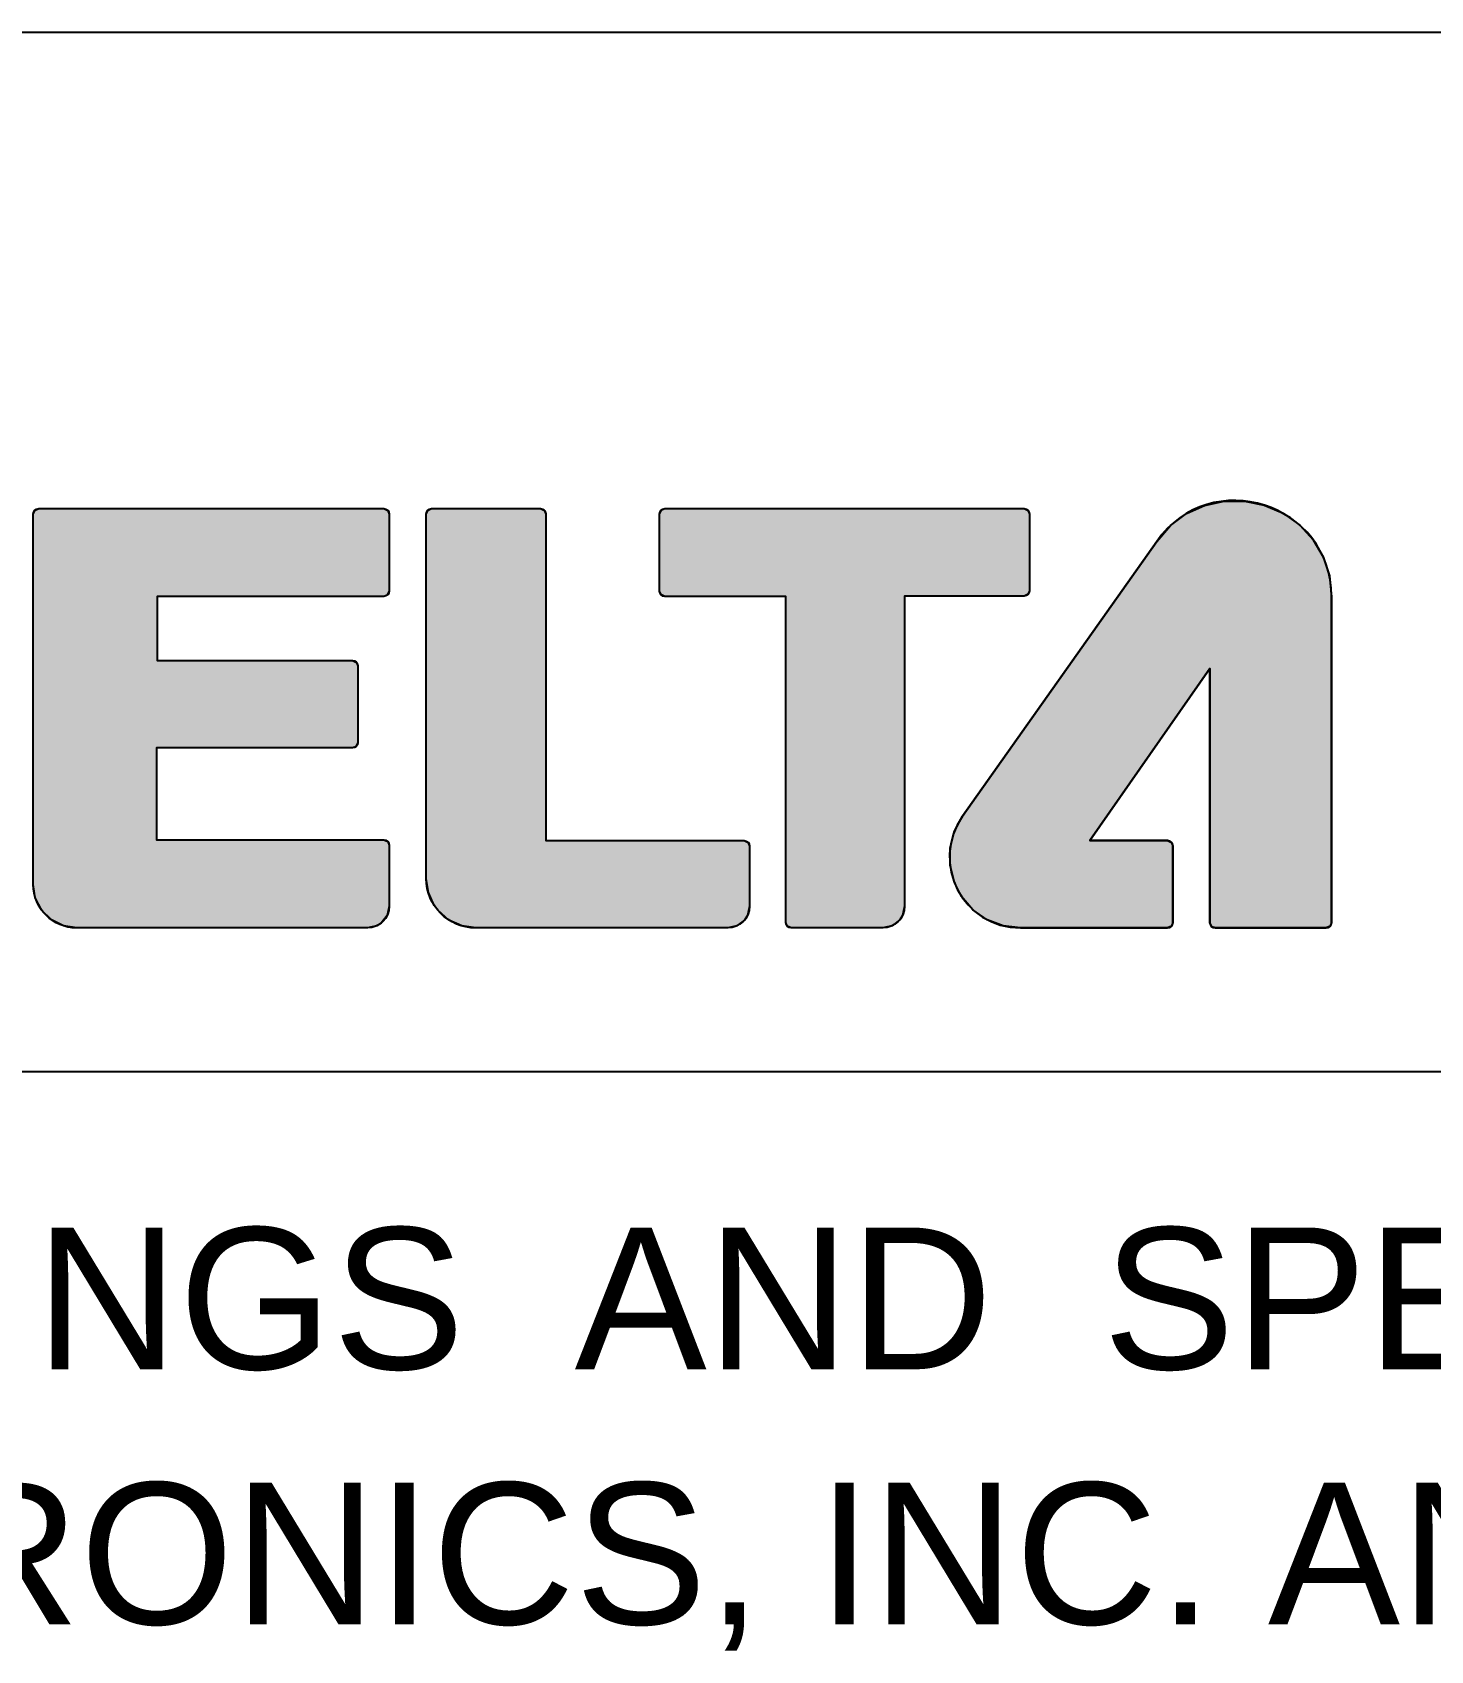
# Model space of a CAD drawing. Header units: millimetres. Extents: x -159 to 198, y 0 to 225.
# Drawn here: x 19 to 28.86, y 11.25 to 22.67 of the extents above; entities that cross this region are included whole.
import ezdxf

# ---------------------------------------------------------------- set-up
doc = ezdxf.new("R2010")
doc.units = ezdxf.units.MM
doc.header["$LTSCALE"] = 10.89
doc.layers.add('12_COIN_DXF_FORMAT', color=7, linetype='CONTINUOUS')
doc.styles.add('TEXTSTYLE_2', font='arial.ttf')

# ---------------------------------------------------------------- blocks, each defined once
blk = doc.blocks.new('A_C4F889353_BL2', base_point=(32.248, 18.763))
at = {"layer": '12_COIN_DXF_FORMAT', "linetype": 'Continuous'}
for points in [[(21.479, 16.969), (21.508, 16.956), (21.517, 16.931), (21.517, 16.5), (21.502, 16.435), (21.461, 16.381), (21.429, 16.361), (21.364, 16.347), (19.312, 16.347), (19.218, 16.362), (19.133, 16.405), (19.064, 16.473), (19.064, 16.474), (19.02, 16.559), (19.006, 16.653), (19.006, 19.268), (19.019, 19.296), (19.044, 19.306), (21.479, 19.306), (21.508, 19.292), (21.517, 19.268), (21.517, 18.725), (21.503, 18.696), (21.479, 18.687), (19.88, 18.687), (19.88, 18.235), (21.257, 18.235), (21.286, 18.221), (21.295, 18.197), (21.295, 17.655), (21.282, 17.626), (21.257, 17.617), (19.875, 17.617), (19.875, 16.969)], [(24.049, 16.95), (24.059, 16.925), (24.059, 16.5), (24.045, 16.436), (24.022, 16.401), (23.97, 16.361), (23.906, 16.347), (22.127, 16.347), (22.028, 16.361), (21.937, 16.403), (21.861, 16.47), (21.834, 16.506), (21.793, 16.597), (21.778, 16.696), (21.778, 19.268), (21.791, 19.296), (21.816, 19.306), (22.584, 19.306), (22.612, 19.293), (22.622, 19.268), (22.622, 16.963), (24.021, 16.963)], [(26.025, 19.292), (26.033, 19.268), (26.033, 18.727), (26.025, 18.703), (25.995, 18.689), (25.152, 18.689), (25.152, 16.5), (25.137, 16.434), (25.118, 16.404), (25.065, 16.362), (24.999, 16.347), (24.353, 16.347), (24.324, 16.36), (24.315, 16.385), (24.315, 18.686), (23.462, 18.686), (23.432, 18.7), (23.424, 18.724), (23.424, 19.268), (23.437, 19.297), (23.462, 19.306), (25.995, 19.306)], [(27.343, 16.347), (27.319, 16.356), (27.305, 16.385), (27.305, 18.178), (26.46, 16.963), (27.007, 16.963), (27.036, 16.949), (27.045, 16.925), (27.045, 16.385), (27.036, 16.36), (27.007, 16.347), (25.971, 16.347), (25.847, 16.362), (25.734, 16.405), (25.635, 16.475), (25.555, 16.569), (25.504, 16.667), (25.473, 16.787), (25.473, 16.909), (25.503, 17.026), (25.562, 17.135), (26.931, 19.075), (27.028, 19.187), (27.141, 19.272), (27.268, 19.329), (27.406, 19.359), (27.55, 19.359), (27.688, 19.331), (27.823, 19.273), (27.941, 19.189), (28.036, 19.086), (28.106, 18.966), (28.149, 18.831), (28.164, 18.683), (28.164, 16.385), (28.155, 16.36), (28.126, 16.347)]]:
    blk.add_hatch(color=7, dxfattribs=at).paths.add_polyline_path(points)
at = {"layer": '12_COIN_DXF_FORMAT', "color": 7, "linetype": 'Continuous'}
for p, q in [((19.019, 19.296), (19.044, 19.306)), ((19.019, 19.296), (19.044, 19.306)), ((19.044, 19.306), (21.479, 19.306)), ((19.044, 19.306), (21.479, 19.306)), ((21.479, 19.306), (21.508, 19.292)), ((21.479, 19.306), (21.508, 19.292)), ((21.791, 19.296), (21.816, 19.306)), ((21.791, 19.296), (21.816, 19.306)), ((21.816, 19.306), (22.584, 19.306)), ((21.816, 19.306), (22.584, 19.306)), ((22.584, 19.306), (22.612, 19.293)), ((22.584, 19.306), (22.612, 19.293)), ((23.437, 19.297), (23.462, 19.306)), ((23.437, 19.297), (23.462, 19.306)), ((23.462, 19.306), (25.995, 19.306)), ((23.462, 19.306), (25.995, 19.306)), ((25.995, 19.306), (26.025, 19.292)), ((25.995, 19.306), (26.025, 19.292)), ((27.141, 19.272), (27.268, 19.329)), ((27.141, 19.272), (27.268, 19.329)), ((27.268, 19.329), (27.406, 19.359)), ((27.268, 19.329), (27.406, 19.359)), ((27.406, 19.359), (27.55, 19.359)), ((27.406, 19.359), (27.55, 19.359)), ((27.55, 19.359), (27.688, 19.331)), ((27.55, 19.359), (27.688, 19.331)), ((27.688, 19.331), (27.823, 19.273)), ((27.688, 19.331), (27.823, 19.273)), ((19.006, 19.268), (19.019, 19.296)), ((19.006, 19.268), (19.019, 19.296)), ((19.006, 16.653), (19.006, 19.268)), ((19.006, 16.653), (19.006, 19.268)), ((21.508, 19.292), (21.517, 19.268)), ((21.508, 19.292), (21.517, 19.268)), ((21.517, 19.268), (21.517, 18.725)), ((21.517, 19.268), (21.517, 18.725)), ((21.778, 19.268), (21.791, 19.296)), ((21.778, 19.268), (21.791, 19.296)), ((21.778, 16.696), (21.778, 19.268)), ((21.778, 16.696), (21.778, 19.268)), ((22.612, 19.293), (22.622, 19.268)), ((22.612, 19.293), (22.622, 19.268)), ((22.622, 19.268), (22.622, 16.963)), ((22.622, 19.268), (22.622, 16.963)), ((23.424, 19.268), (23.437, 19.297)), ((23.424, 19.268), (23.437, 19.297)), ((23.424, 18.724), (23.424, 19.268)), ((23.424, 18.724), (23.424, 19.268)), ((26.025, 19.292), (26.033, 19.268)), ((26.025, 19.292), (26.033, 19.268)), ((26.033, 19.268), (26.033, 18.727)), ((26.033, 19.268), (26.033, 18.727)), ((26.931, 19.075), (27.028, 19.187)), ((26.931, 19.075), (27.028, 19.187)), ((27.028, 19.187), (27.141, 19.272)), ((27.028, 19.187), (27.141, 19.272)), ((27.823, 19.273), (27.941, 19.189)), ((27.823, 19.273), (27.941, 19.189)), ((27.941, 19.189), (28.036, 19.086)), ((27.941, 19.189), (28.036, 19.086)), ((25.562, 17.135), (26.931, 19.075)), ((25.562, 17.135), (26.931, 19.075)), ((28.036, 19.086), (28.106, 18.966)), ((28.036, 19.086), (28.106, 18.966)), ((28.106, 18.966), (28.149, 18.831)), ((28.106, 18.966), (28.149, 18.831)), ((28.149, 18.831), (28.164, 18.683)), ((28.149, 18.831), (28.164, 18.683)), ((21.479, 18.687), (19.88, 18.687)), ((19.88, 18.687), (19.88, 18.235)), ((21.479, 18.687), (19.88, 18.687)), ((19.88, 18.687), (19.88, 18.235)), ((21.503, 18.696), (21.479, 18.687)), ((21.503, 18.696), (21.479, 18.687)), ((21.517, 18.725), (21.503, 18.696)), ((21.517, 18.725), (21.503, 18.696)), ((23.432, 18.7), (23.424, 18.724)), ((23.432, 18.7), (23.424, 18.724)), ((23.462, 18.686), (23.432, 18.7)), ((23.462, 18.686), (23.432, 18.7)), ((24.315, 18.686), (23.462, 18.686)), ((24.315, 18.686), (23.462, 18.686)), ((24.315, 16.385), (24.315, 18.686)), ((24.315, 16.385), (24.315, 18.686)), ((25.995, 18.689), (25.152, 18.689)), ((25.152, 18.689), (25.152, 16.5)), ((25.995, 18.689), (25.152, 18.689)), ((25.152, 18.689), (25.152, 16.5)), ((26.025, 18.703), (25.995, 18.689)), ((26.025, 18.703), (25.995, 18.689)), ((26.033, 18.727), (26.025, 18.703)), ((26.033, 18.727), (26.025, 18.703)), ((28.164, 18.683), (28.164, 16.385)), ((28.164, 18.683), (28.164, 16.385)), ((19.88, 18.235), (21.257, 18.235)), ((19.88, 18.235), (21.257, 18.235)), ((21.257, 18.235), (21.286, 18.221)), ((21.257, 18.235), (21.286, 18.221)), ((21.286, 18.221), (21.295, 18.197)), ((21.286, 18.221), (21.295, 18.197)), ((21.295, 18.197), (21.295, 17.655)), ((21.295, 18.197), (21.295, 17.655)), ((27.305, 18.178), (26.46, 16.963)), ((27.305, 18.178), (26.46, 16.963)), ((27.305, 16.385), (27.305, 18.178)), ((27.305, 16.385), (27.305, 18.178)), ((21.257, 17.617), (19.875, 17.617)), ((19.875, 17.617), (19.875, 16.969)), ((21.257, 17.617), (19.875, 17.617)), ((19.875, 17.617), (19.875, 16.969)), ((21.282, 17.626), (21.257, 17.617)), ((21.282, 17.626), (21.257, 17.617)), ((21.295, 17.655), (21.282, 17.626)), ((21.295, 17.655), (21.282, 17.626)), ((25.503, 17.026), (25.562, 17.135)), ((25.503, 17.026), (25.562, 17.135)), ((25.473, 16.909), (25.503, 17.026)), ((25.473, 16.909), (25.503, 17.026)), ((19.875, 16.969), (21.479, 16.969)), ((19.875, 16.969), (21.479, 16.969)), ((21.479, 16.969), (21.508, 16.956)), ((21.479, 16.969), (21.508, 16.956)), ((21.508, 16.956), (21.517, 16.931)), ((21.508, 16.956), (21.517, 16.931)), ((21.517, 16.931), (21.517, 16.5)), ((21.517, 16.931), (21.517, 16.5)), ((22.622, 16.963), (24.021, 16.963)), ((22.622, 16.963), (24.021, 16.963)), ((24.021, 16.963), (24.049, 16.95)), ((24.021, 16.963), (24.049, 16.95)), ((24.049, 16.95), (24.059, 16.925)), ((24.049, 16.95), (24.059, 16.925)), ((24.059, 16.925), (24.059, 16.5)), ((24.059, 16.925), (24.059, 16.5)), ((25.473, 16.787), (25.473, 16.909)), ((25.473, 16.787), (25.473, 16.909)), ((26.46, 16.963), (27.007, 16.963)), ((26.46, 16.963), (27.007, 16.963)), ((27.007, 16.963), (27.036, 16.949)), ((27.007, 16.963), (27.036, 16.949)), ((27.036, 16.949), (27.045, 16.925)), ((27.036, 16.949), (27.045, 16.925)), ((27.045, 16.925), (27.045, 16.385)), ((27.045, 16.925), (27.045, 16.385)), ((25.504, 16.667), (25.473, 16.787)), ((25.504, 16.667), (25.473, 16.787)), ((21.793, 16.597), (21.778, 16.696)), ((21.793, 16.597), (21.778, 16.696)), ((19.02, 16.559), (19.006, 16.653)), ((19.02, 16.559), (19.006, 16.653)), ((19.064, 16.474), (19.02, 16.559)), ((19.064, 16.474), (19.02, 16.559)), ((21.834, 16.506), (21.793, 16.597)), ((21.834, 16.506), (21.793, 16.597)), ((25.555, 16.569), (25.504, 16.667)), ((25.555, 16.569), (25.504, 16.667)), ((25.635, 16.475), (25.555, 16.569)), ((25.635, 16.475), (25.555, 16.569)), ((19.064, 16.473), (19.064, 16.474)), ((19.064, 16.473), (19.064, 16.474)), ((19.133, 16.405), (19.064, 16.473)), ((19.133, 16.405), (19.064, 16.473)), ((21.517, 16.5), (21.502, 16.435)), ((21.517, 16.5), (21.502, 16.435)), ((21.861, 16.47), (21.834, 16.506)), ((21.861, 16.47), (21.834, 16.506)), ((21.937, 16.403), (21.861, 16.47)), ((21.937, 16.403), (21.861, 16.47)), ((24.059, 16.5), (24.045, 16.436)), ((24.059, 16.5), (24.045, 16.436)), ((25.152, 16.5), (25.137, 16.434)), ((25.152, 16.5), (25.137, 16.434)), ((25.734, 16.405), (25.635, 16.475)), ((25.734, 16.405), (25.635, 16.475)), ((19.218, 16.362), (19.133, 16.405)), ((19.218, 16.362), (19.133, 16.405)), ((19.312, 16.347), (19.218, 16.362)), ((19.312, 16.347), (19.218, 16.362)), ((21.364, 16.347), (19.312, 16.347)), ((21.364, 16.347), (19.312, 16.347)), ((21.429, 16.361), (21.364, 16.347)), ((21.429, 16.361), (21.364, 16.347)), ((21.461, 16.381), (21.429, 16.361)), ((21.461, 16.381), (21.429, 16.361)), ((21.502, 16.435), (21.461, 16.381)), ((21.502, 16.435), (21.461, 16.381)), ((22.028, 16.361), (21.937, 16.403)), ((22.028, 16.361), (21.937, 16.403)), ((22.127, 16.347), (22.028, 16.361)), ((22.127, 16.347), (22.028, 16.361)), ((23.906, 16.347), (22.127, 16.347)), ((23.906, 16.347), (22.127, 16.347)), ((23.97, 16.361), (23.906, 16.347)), ((23.97, 16.361), (23.906, 16.347)), ((24.022, 16.401), (23.97, 16.361)), ((24.022, 16.401), (23.97, 16.361)), ((24.045, 16.436), (24.022, 16.401)), ((24.045, 16.436), (24.022, 16.401)), ((24.324, 16.36), (24.315, 16.385)), ((24.324, 16.36), (24.315, 16.385)), ((24.353, 16.347), (24.324, 16.36)), ((24.353, 16.347), (24.324, 16.36)), ((24.999, 16.347), (24.353, 16.347)), ((24.999, 16.347), (24.353, 16.347)), ((25.065, 16.362), (24.999, 16.347)), ((25.065, 16.362), (24.999, 16.347)), ((25.118, 16.404), (25.065, 16.362)), ((25.118, 16.404), (25.065, 16.362)), ((25.137, 16.434), (25.118, 16.404)), ((25.137, 16.434), (25.118, 16.404)), ((25.847, 16.362), (25.734, 16.405)), ((25.847, 16.362), (25.734, 16.405)), ((25.971, 16.347), (25.847, 16.362)), ((25.971, 16.347), (25.847, 16.362)), ((27.007, 16.347), (25.971, 16.347)), ((27.007, 16.347), (25.971, 16.347)), ((27.036, 16.36), (27.007, 16.347)), ((27.036, 16.36), (27.007, 16.347)), ((27.045, 16.385), (27.036, 16.36)), ((27.045, 16.385), (27.036, 16.36)), ((27.319, 16.356), (27.305, 16.385)), ((27.319, 16.356), (27.305, 16.385)), ((27.343, 16.347), (27.319, 16.356)), ((27.343, 16.347), (27.319, 16.356)), ((28.126, 16.347), (27.343, 16.347)), ((28.126, 16.347), (27.343, 16.347)), ((28.155, 16.36), (28.126, 16.347)), ((28.155, 16.36), (28.126, 16.347)), ((28.164, 16.385), (28.155, 16.36)), ((28.164, 16.385), (28.155, 16.36))]:
    blk.add_line(p, q, dxfattribs=at)
for points in [[(21.479, 16.969), (21.508, 16.956), (21.517, 16.931), (21.517, 16.5), (21.502, 16.435), (21.461, 16.381), (21.429, 16.361), (21.364, 16.347), (19.312, 16.347), (19.218, 16.362), (19.133, 16.405), (19.064, 16.473), (19.064, 16.474), (19.02, 16.559), (19.006, 16.653), (19.006, 19.268), (19.019, 19.296), (19.044, 19.306), (21.479, 19.306), (21.508, 19.292), (21.517, 19.268), (21.517, 18.725), (21.503, 18.696), (21.479, 18.687), (19.88, 18.687), (19.88, 18.235), (21.257, 18.235), (21.286, 18.221), (21.295, 18.197), (21.295, 17.655), (21.282, 17.626), (21.257, 17.617), (19.875, 17.617), (19.875, 16.969), (21.479, 16.969)], [(24.049, 16.95), (24.059, 16.925), (24.059, 16.5), (24.045, 16.436), (24.022, 16.401), (23.97, 16.361), (23.906, 16.347), (22.127, 16.347), (22.028, 16.361), (21.937, 16.403), (21.861, 16.47), (21.834, 16.506), (21.793, 16.597), (21.778, 16.696), (21.778, 19.268), (21.791, 19.296), (21.816, 19.306), (22.584, 19.306), (22.612, 19.293), (22.622, 19.268), (22.622, 16.963), (24.021, 16.963), (24.049, 16.95)], [(26.025, 19.292), (26.033, 19.268), (26.033, 18.727), (26.025, 18.703), (25.995, 18.689), (25.152, 18.689), (25.152, 16.5), (25.137, 16.434), (25.118, 16.404), (25.065, 16.362), (24.999, 16.347), (24.353, 16.347), (24.324, 16.36), (24.315, 16.385), (24.315, 18.686), (23.462, 18.686), (23.432, 18.7), (23.424, 18.724), (23.424, 19.268), (23.437, 19.297), (23.462, 19.306), (25.995, 19.306), (26.025, 19.292)], [(27.343, 16.347), (27.319, 16.356), (27.305, 16.385), (27.305, 18.178), (26.46, 16.963), (27.007, 16.963), (27.036, 16.949), (27.045, 16.925), (27.045, 16.385), (27.036, 16.36), (27.007, 16.347), (25.971, 16.347), (25.847, 16.362), (25.734, 16.405), (25.635, 16.475), (25.555, 16.569), (25.504, 16.667), (25.473, 16.787), (25.473, 16.909), (25.503, 17.026), (25.562, 17.135), (26.931, 19.075), (27.028, 19.187), (27.141, 19.272), (27.268, 19.329), (27.406, 19.359), (27.55, 19.359), (27.688, 19.331), (27.823, 19.273), (27.941, 19.189), (28.036, 19.086), (28.106, 18.966), (28.149, 18.831), (28.164, 18.683), (28.164, 16.385), (28.155, 16.36), (28.126, 16.347), (27.343, 16.347)]]:
    blk.add_lwpolyline(points, dxfattribs=at)
for points, knots in [([(28.126, 16.347), (28.126, 16.347), (27.343, 16.347), (27.343, 16.347), (27.322, 16.347), (27.305, 16.364), (27.305, 16.385), (27.305, 16.385), (27.305, 18.178), (27.305, 18.178), (27.305, 18.178), (26.46, 16.963), (26.46, 16.963), (26.46, 16.963), (27.007, 16.963), (27.007, 16.963), (27.028, 16.963), (27.045, 16.946), (27.045, 16.925), (27.045, 16.925), (27.045, 16.385), (27.045, 16.385), (27.045, 16.364), (27.028, 16.347), (27.007, 16.347), (27.007, 16.347), (25.971, 16.347), (25.971, 16.347), (25.565, 16.347), (25.328, 16.804), (25.562, 17.135), (25.562, 17.135), (26.931, 19.075), (26.931, 19.075), (27.313, 19.616), (28.164, 19.345), (28.164, 18.683), (28.164, 18.683), (28.164, 16.385), (28.164, 16.385), (28.164, 16.364), (28.147, 16.347), (28.126, 16.347)], [0, 0, 0, 0, 1, 1, 1, 2, 2, 2, 3, 3, 3, 4, 4, 4, 5, 5, 5, 6, 6, 6, 7, 7, 7, 8, 8, 8, 9, 9, 9, 10, 10, 10, 11, 11, 11, 12, 12, 12, 13, 13, 13, 14, 14, 14, 14]), ([(28.126, 16.347), (28.126, 16.347), (27.343, 16.347), (27.343, 16.347), (27.322, 16.347), (27.305, 16.364), (27.305, 16.385), (27.305, 16.385), (27.305, 18.178), (27.305, 18.178), (27.305, 18.178), (26.46, 16.963), (26.46, 16.963), (26.46, 16.963), (27.007, 16.963), (27.007, 16.963), (27.028, 16.963), (27.045, 16.946), (27.045, 16.925), (27.045, 16.925), (27.045, 16.385), (27.045, 16.385), (27.045, 16.364), (27.028, 16.347), (27.007, 16.347), (27.007, 16.347), (25.971, 16.347), (25.971, 16.347), (25.565, 16.347), (25.328, 16.804), (25.562, 17.135), (25.562, 17.135), (26.931, 19.075), (26.931, 19.075), (27.313, 19.616), (28.164, 19.345), (28.164, 18.683), (28.164, 18.683), (28.164, 16.385), (28.164, 16.385), (28.164, 16.364), (28.147, 16.347), (28.126, 16.347)], [0, 0, 0, 0, 1, 1, 1, 2, 2, 2, 3, 3, 3, 4, 4, 4, 5, 5, 5, 6, 6, 6, 7, 7, 7, 8, 8, 8, 9, 9, 9, 10, 10, 10, 11, 11, 11, 12, 12, 12, 13, 13, 13, 14, 14, 14, 14]), ([(19.875, 16.969), (19.875, 16.969), (19.875, 17.617), (19.875, 17.617), (19.875, 17.617), (21.257, 17.617), (21.257, 17.617), (21.278, 17.617), (21.295, 17.634), (21.295, 17.655), (21.295, 17.655), (21.295, 18.197), (21.295, 18.197), (21.295, 18.218), (21.278, 18.235), (21.257, 18.235), (21.257, 18.235), (19.88, 18.235), (19.88, 18.235), (19.88, 18.235), (19.88, 18.687), (19.88, 18.687), (19.88, 18.687), (21.479, 18.687), (21.479, 18.687), (21.5, 18.687), (21.517, 18.704), (21.517, 18.725), (21.517, 18.725), (21.517, 19.268), (21.517, 19.268), (21.517, 19.289), (21.5, 19.306), (21.479, 19.306), (21.479, 19.306), (19.044, 19.306), (19.044, 19.306), (19.023, 19.306), (19.006, 19.289), (19.006, 19.268), (19.006, 19.268), (19.006, 16.653), (19.006, 16.653), (19.006, 16.484), (19.143, 16.347), (19.312, 16.347), (19.312, 16.347), (21.364, 16.347), (21.364, 16.347), (21.448, 16.347), (21.517, 16.415), (21.517, 16.5), (21.517, 16.5), (21.517, 16.931), (21.517, 16.931), (21.517, 16.952), (21.5, 16.969), (21.479, 16.969), (21.479, 16.969), (19.875, 16.969), (19.875, 16.969)], [0, 0, 0, 0, 1, 1, 1, 2, 2, 2, 3, 3, 3, 4, 4, 4, 5, 5, 5, 6, 6, 6, 7, 7, 7, 8, 8, 8, 9, 9, 9, 10, 10, 10, 11, 11, 11, 12, 12, 12, 13, 13, 13, 14, 14, 14, 15, 15, 15, 16, 16, 16, 17, 17, 17, 18, 18, 18, 19, 19, 19, 20, 20, 20, 20]), ([(19.875, 16.969), (19.875, 16.969), (19.875, 17.617), (19.875, 17.617), (19.875, 17.617), (21.257, 17.617), (21.257, 17.617), (21.278, 17.617), (21.295, 17.634), (21.295, 17.655), (21.295, 17.655), (21.295, 18.197), (21.295, 18.197), (21.295, 18.218), (21.278, 18.235), (21.257, 18.235), (21.257, 18.235), (19.88, 18.235), (19.88, 18.235), (19.88, 18.235), (19.88, 18.687), (19.88, 18.687), (19.88, 18.687), (21.479, 18.687), (21.479, 18.687), (21.5, 18.687), (21.517, 18.704), (21.517, 18.725), (21.517, 18.725), (21.517, 19.268), (21.517, 19.268), (21.517, 19.289), (21.5, 19.306), (21.479, 19.306), (21.479, 19.306), (19.044, 19.306), (19.044, 19.306), (19.023, 19.306), (19.006, 19.289), (19.006, 19.268), (19.006, 19.268), (19.006, 16.653), (19.006, 16.653), (19.006, 16.484), (19.143, 16.347), (19.312, 16.347), (19.312, 16.347), (21.364, 16.347), (21.364, 16.347), (21.448, 16.347), (21.517, 16.415), (21.517, 16.5), (21.517, 16.5), (21.517, 16.931), (21.517, 16.931), (21.517, 16.952), (21.5, 16.969), (21.479, 16.969), (21.479, 16.969), (19.875, 16.969), (19.875, 16.969)], [0, 0, 0, 0, 1, 1, 1, 2, 2, 2, 3, 3, 3, 4, 4, 4, 5, 5, 5, 6, 6, 6, 7, 7, 7, 8, 8, 8, 9, 9, 9, 10, 10, 10, 11, 11, 11, 12, 12, 12, 13, 13, 13, 14, 14, 14, 15, 15, 15, 16, 16, 16, 17, 17, 17, 18, 18, 18, 19, 19, 19, 20, 20, 20, 20]), ([(24.021, 16.963), (24.021, 16.963), (22.622, 16.963), (22.622, 16.963), (22.622, 16.963), (22.622, 19.268), (22.622, 19.268), (22.622, 19.289), (22.605, 19.306), (22.584, 19.306), (22.584, 19.306), (21.816, 19.306), (21.816, 19.306), (21.795, 19.306), (21.778, 19.289), (21.778, 19.268), (21.778, 19.268), (21.778, 16.696), (21.778, 16.696), (21.778, 16.503), (21.934, 16.347), (22.127, 16.347), (22.127, 16.347), (23.906, 16.347), (23.906, 16.347), (23.99, 16.347), (24.059, 16.415), (24.059, 16.5), (24.059, 16.5), (24.059, 16.925), (24.059, 16.925), (24.059, 16.946), (24.042, 16.963), (24.021, 16.963)], [0, 0, 0, 0, 1, 1, 1, 2, 2, 2, 3, 3, 3, 4, 4, 4, 5, 5, 5, 6, 6, 6, 7, 7, 7, 8, 8, 8, 9, 9, 9, 10, 10, 10, 11, 11, 11, 11]), ([(24.021, 16.963), (24.021, 16.963), (22.622, 16.963), (22.622, 16.963), (22.622, 16.963), (22.622, 19.268), (22.622, 19.268), (22.622, 19.289), (22.605, 19.306), (22.584, 19.306), (22.584, 19.306), (21.816, 19.306), (21.816, 19.306), (21.795, 19.306), (21.778, 19.289), (21.778, 19.268), (21.778, 19.268), (21.778, 16.696), (21.778, 16.696), (21.778, 16.503), (21.934, 16.347), (22.127, 16.347), (22.127, 16.347), (23.906, 16.347), (23.906, 16.347), (23.99, 16.347), (24.059, 16.415), (24.059, 16.5), (24.059, 16.5), (24.059, 16.925), (24.059, 16.925), (24.059, 16.946), (24.042, 16.963), (24.021, 16.963)], [0, 0, 0, 0, 1, 1, 1, 2, 2, 2, 3, 3, 3, 4, 4, 4, 5, 5, 5, 6, 6, 6, 7, 7, 7, 8, 8, 8, 9, 9, 9, 10, 10, 10, 11, 11, 11, 11]), ([(25.995, 19.306), (25.995, 19.306), (23.462, 19.306), (23.462, 19.306), (23.441, 19.306), (23.424, 19.289), (23.424, 19.268), (23.424, 19.268), (23.424, 18.724), (23.424, 18.724), (23.424, 18.703), (23.441, 18.686), (23.462, 18.686), (23.462, 18.686), (24.315, 18.686), (24.315, 18.686), (24.315, 18.686), (24.315, 16.385), (24.315, 16.385), (24.315, 16.364), (24.332, 16.347), (24.353, 16.347), (24.353, 16.347), (24.999, 16.347), (24.999, 16.347), (25.084, 16.347), (25.152, 16.415), (25.152, 16.5), (25.152, 16.5), (25.152, 18.689), (25.152, 18.689), (25.152, 18.689), (25.995, 18.689), (25.995, 18.689), (26.016, 18.689), (26.033, 18.706), (26.033, 18.727), (26.033, 18.727), (26.033, 19.268), (26.033, 19.268), (26.033, 19.289), (26.016, 19.306), (25.995, 19.306)], [0, 0, 0, 0, 1, 1, 1, 2, 2, 2, 3, 3, 3, 4, 4, 4, 5, 5, 5, 6, 6, 6, 7, 7, 7, 8, 8, 8, 9, 9, 9, 10, 10, 10, 11, 11, 11, 12, 12, 12, 13, 13, 13, 14, 14, 14, 14]), ([(25.995, 19.306), (25.995, 19.306), (23.462, 19.306), (23.462, 19.306), (23.441, 19.306), (23.424, 19.289), (23.424, 19.268), (23.424, 19.268), (23.424, 18.724), (23.424, 18.724), (23.424, 18.703), (23.441, 18.686), (23.462, 18.686), (23.462, 18.686), (24.315, 18.686), (24.315, 18.686), (24.315, 18.686), (24.315, 16.385), (24.315, 16.385), (24.315, 16.364), (24.332, 16.347), (24.353, 16.347), (24.353, 16.347), (24.999, 16.347), (24.999, 16.347), (25.084, 16.347), (25.152, 16.415), (25.152, 16.5), (25.152, 16.5), (25.152, 18.689), (25.152, 18.689), (25.152, 18.689), (25.995, 18.689), (25.995, 18.689), (26.016, 18.689), (26.033, 18.706), (26.033, 18.727), (26.033, 18.727), (26.033, 19.268), (26.033, 19.268), (26.033, 19.289), (26.016, 19.306), (25.995, 19.306)], [0, 0, 0, 0, 1, 1, 1, 2, 2, 2, 3, 3, 3, 4, 4, 4, 5, 5, 5, 6, 6, 6, 7, 7, 7, 8, 8, 8, 9, 9, 9, 10, 10, 10, 11, 11, 11, 12, 12, 12, 13, 13, 13, 14, 14, 14, 14])]:
    blk.add_open_spline(points, degree=3, knots=knots, dxfattribs=at)

msp = doc.modelspace()

# ---------------------------------------------------------------- linework, layer by layer
at = {"layer": '12_COIN_DXF_FORMAT', "color": 3, "linetype": 'Continuous'}
for p, q in [((8, 22.667), (191.333, 22.667)), ((8, 15.333), (56.333, 15.333))]:
    msp.add_line(p, q, dxfattribs=at)

# ---------------------------------------------------------------- block references
at = {"layer": '12_COIN_DXF_FORMAT', "color": 2, "linetype": 'Continuous'}
msp.add_blockref('A_C4F889353_BL2', (32.248, 18.763), dxfattribs=at)

# ---------------------------------------------------------------- texts
at = {"layer": '12_COIN_DXF_FORMAT', "color": 2, "linetype": 'Continuous', "style": 'TEXTSTYLE_2'}
for s, p in [('THESE  DRAWINGS  AND  SPECIFICATIONS ARE  THE PROPERTY OF', (8.933, 13.233)), ('DELTA ELECTRONICS, INC. AND  SHALL NOT BE REPRODUCED  OR ', (8.933, 11.433))]:
    msp.add_text(s, height=1, dxfattribs=at).set_placement(p)

doc.saveas('drawing.dxf')
